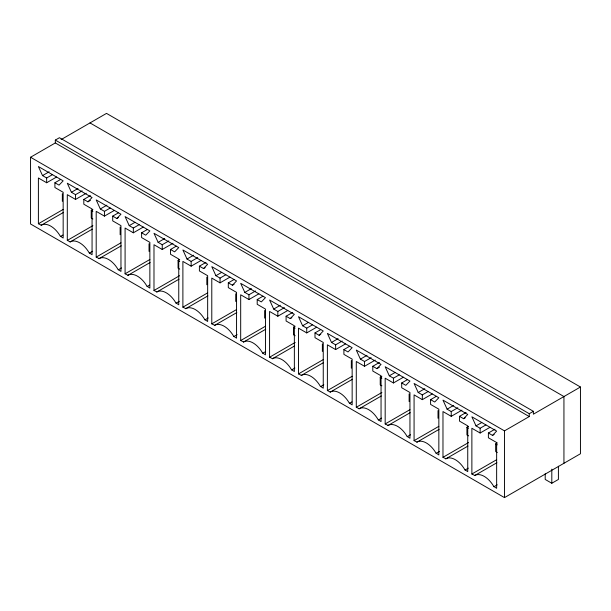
<?xml version="1.0" encoding="UTF-8"?>
<svg xmlns="http://www.w3.org/2000/svg" width="611" height="611" viewBox="0 0 611 611"><rect width="100%" height="100%" fill="white"/><g stroke="black" fill="none" stroke-linecap="round" stroke-linejoin="round"><path stroke-width="0.92" d="M86.281 193.236L75.55 199.43L67.294 194.665L67.294 240.429L70.204 241.864A18.972 10.952 60 0 1 89.153 252.809L92.062 254.734L92.062 208.97L83.806 204.204L83.806 199.43L87.938 201.821L92.062 197.529L67.294 183.224L71.418 192.282L75.55 194.665L82.157 190.853M114.356 210.398L104.45 216.118L96.194 211.353L96.194 257.116L99.104 258.552A18.972 10.952 60 0 1 118.053 269.489L120.963 271.414L120.963 225.65L112.707 220.884L112.707 216.118L116.831 218.501L120.963 214.209L96.194 199.912L100.319 208.97L104.45 211.353L110.224 208.015M201.05 260.454L191.144 266.175L182.888 261.409L182.888 307.173L185.797 308.608A18.972 10.952 60 0 1 204.746 319.545L207.656 321.47L207.656 275.706L199.4 270.94L199.4 266.175L203.532 268.557L207.656 264.265L182.888 249.968L187.012 259.018L191.144 261.409L197.75 257.59M229.95 277.134L220.044 282.855L211.788 278.089L211.788 323.853L214.698 325.289A18.972 10.952 60 0 1 233.646 336.226L236.556 338.158L236.556 292.394L228.3 287.621L228.3 282.855L232.424 285.238L236.556 280.953L211.788 266.648L215.912 275.706L220.044 278.089L225.826 274.751M287.75 310.503L277.837 316.223L269.581 311.457L269.581 357.221L272.491 358.657A18.972 10.952 60 0 1 291.439 369.602L294.357 371.526L294.357 325.762L286.093 320.989L286.093 316.223L290.225 318.606L294.357 314.321L269.581 300.016L273.713 309.074L277.837 311.457L284.443 307.646M316.643 327.19L306.737 332.911L298.481 328.145L298.481 373.909L301.391 375.345A18.972 10.952 60 0 1 320.34 386.282L323.25 388.206L323.25 342.443L314.993 337.677L314.993 332.911L319.125 335.294L323.25 331.002L298.481 316.704L302.613 325.762L306.737 328.145L312.519 324.808M375.269 360.085L364.538 366.279L356.282 361.513L356.282 407.277L359.192 408.713A18.972 10.952 60 0 1 378.14 419.65L381.05 421.575L381.05 375.811L372.794 371.045L372.794 366.279L376.918 368.662L381.05 364.37L356.282 350.072L360.406 359.131L364.538 361.513L371.144 357.695M461.962 410.134L451.231 416.335L442.975 411.562L442.975 457.326L445.885 458.762A18.972 10.952 60 0 1 464.834 469.706L467.743 471.631L467.743 425.867L459.487 421.101L459.487 416.335L463.619 418.718L467.743 414.426L442.975 400.121L447.107 409.179L451.231 411.562L457.838 407.751M490.037 427.295L480.131 433.016L471.875 428.25L471.875 474.014L474.785 475.45A18.972 10.952 60 0 1 493.734 486.387L496.644 488.311L496.644 442.547L488.388 437.782L488.388 433.016L492.512 435.399L496.644 431.106L471.875 416.809L476 425.867L480.131 428.25L485.913 424.912M56.556 177.03L46.65 182.75L38.394 177.984L38.394 223.748L41.304 225.184A18.972 10.952 60 0 1 60.252 236.121L63.162 238.046L63.162 192.282L54.906 187.516L54.906 182.75L60.688 179.413M143.257 227.086L133.343 232.806L125.087 228.033L125.087 273.797L128.005 275.233A18.972 10.952 60 0 1 146.946 286.177L149.863 288.102L149.863 242.338L141.607 237.572L141.607 232.806L147.381 229.469M172.982 243.293L162.243 249.487L153.987 244.721L153.987 290.485L156.897 291.921A18.972 10.952 60 0 1 175.846 302.857L178.756 304.782L178.756 259.018L170.5 254.252L170.5 249.487L176.281 246.149M258.85 293.822L248.944 299.543L240.688 294.777L240.688 340.541L243.598 341.977A18.972 10.952 60 0 1 262.547 352.914L265.457 354.838L265.457 309.074L257.2 304.309L257.2 299.543L262.974 296.205M345.543 343.871L335.638 349.591L327.381 344.825L327.381 390.589L330.291 392.025A18.972 10.952 60 0 1 349.24 402.97L352.15 404.894L352.15 359.131L343.894 354.365L343.894 349.591L349.675 346.254M403.344 377.247L393.438 382.967L385.174 378.194L385.174 423.958L388.092 425.393A18.972 10.952 60 0 1 407.041 436.338L409.95 438.263L409.95 392.499L401.694 387.733L401.694 382.967L407.468 379.63M432.244 393.927L422.331 399.647L414.075 394.882L414.075 440.646L416.985 442.081A18.972 10.952 60 0 1 435.933 453.018L438.843 454.943L438.843 409.179L430.587 404.413L430.587 399.647L436.369 396.31M55.318 140.087L59.45 137.704L533.388 411.325L533.388 414.189L580.45 387.015L580.45 453.752L504.487 497.614L30.55 223.985L30.55 157.248L55.318 142.943L529.256 416.572L529.256 413.708L55.318 140.087L55.318 142.943M61.1 139.606L106.513 113.386L580.45 387.015M54.906 182.75L59.038 185.133L63.162 180.841L38.394 166.543L42.526 175.601L49.124 171.783M42.526 175.601L46.65 177.984L52.431 174.647M71.418 192.282L78.025 188.471M38.394 223.748L63.162 209.443M83.806 199.43L90.413 195.619M41.128 225.329L63.422 212.452M87.938 201.821L90.413 200.385M92.887 218.982L91.238 218.028L91.238 210.398L92.887 209.443M100.319 208.97L106.925 205.151M60.428 236.465L62.902 235.036M67.294 240.429L92.887 225.65M112.707 216.118L118.488 212.781M70.028 242.009L92.322 229.14M116.831 218.501L118.488 217.547M141.607 232.806L145.731 235.189L149.863 230.897L125.087 216.592L129.219 225.65L135 222.312M89.328 253.153L92.628 251.243M129.219 225.65L133.343 228.033L139.125 224.703M96.194 257.116L120.963 242.811M98.929 258.697L121.222 245.828M170.5 249.487L174.631 251.869L178.756 247.577L153.987 233.28L158.119 242.338L164.726 238.527M118.229 269.833L121.528 267.931M158.119 242.338L162.243 244.721L168.85 240.91M125.087 273.797L149.863 259.499M127.829 275.378L150.123 262.509M179.71 269.107L178.061 268.153L178.061 260.523L179.71 259.568M187.012 259.018L193.618 255.207M147.121 286.521L149.603 285.093M153.987 290.485L179.588 275.706M199.4 266.175L206.006 262.356M156.721 292.066L179.015 279.196M203.532 268.557L205.181 267.603M215.912 275.706L221.694 272.369M176.021 303.209L179.329 301.299M182.888 307.173L207.656 292.868M228.3 282.855L234.082 279.517M185.622 308.746L207.916 295.877M232.424 285.238L234.082 284.283M257.2 299.543L261.325 301.926L265.457 297.633L240.688 283.336L244.812 292.394L251.419 288.575M204.922 319.889L208.221 317.98M244.812 292.394L248.944 294.777L255.543 290.958M211.788 323.853L236.556 309.556M214.522 325.434L236.816 312.565M273.713 309.074L280.319 305.263M233.822 336.577L237.121 334.668M240.688 340.541L265.457 326.236M286.093 316.223L292.7 312.412M243.422 342.114L265.716 329.245M290.225 318.606L291.875 317.659M295.182 335.767L293.524 334.82L293.524 327.19L295.182 326.236M302.613 325.762L308.387 322.425M262.715 353.257L265.197 351.829M269.581 357.221L295.182 342.443M314.993 332.911L320.775 329.573M272.323 358.802L294.617 345.933M319.125 335.294L320.775 334.339M343.894 349.591L348.026 351.974L352.15 347.69L327.381 333.385L331.506 342.443L338.112 338.631M291.615 369.945L294.922 368.036M331.506 342.443L335.638 344.825L342.244 341.014M298.481 373.909L323.25 359.604M301.215 375.49L323.509 362.613M360.406 359.131L367.012 355.312M320.515 386.626L323.815 384.724M327.381 390.589L352.15 376.292M372.794 366.279L379.4 362.468M330.116 392.17L352.41 379.301M376.918 368.662L379.4 367.234M381.875 385.824L380.225 384.869L380.225 377.247L381.875 376.292M401.694 382.967L405.819 385.35L409.95 381.058L385.174 366.753L389.306 375.811L395.088 372.473M349.416 403.313L351.89 401.885M389.306 375.811L393.438 378.194L399.212 374.856M356.282 407.277L381.875 392.499M359.016 408.858L381.31 395.981M430.587 399.647L434.719 402.03L438.843 397.738L414.075 383.441L418.207 392.499L424.813 388.68M378.316 419.994L381.615 418.092M418.207 392.499L422.331 394.882L428.112 391.544M385.174 423.958L409.95 409.66M387.916 425.539L410.21 412.669M447.107 409.179L453.706 405.368M407.209 436.682L410.516 434.772M414.075 440.646L438.843 426.341M459.487 416.335L466.094 412.517M416.817 442.227L439.103 429.357M463.619 418.718L465.269 417.764M468.568 435.88L466.919 434.925L466.919 427.295L468.568 426.341M476 425.867L481.781 422.529M436.109 453.362L439.416 451.46M442.975 457.326L468.568 442.555M488.388 433.016L494.994 429.205M445.709 458.907L468.003 446.038M529.256 413.708L533.388 411.325M492.512 435.399L494.169 434.444M30.55 157.248L504.487 430.87L529.256 416.572M497.308 452.468L495.658 451.514L495.658 443.892L497.308 442.937M465.009 470.05L468.309 468.141M471.875 474.014L496.644 459.716M474.61 475.595L496.903 462.726M493.909 486.738L497.209 484.828M545.203 473.792L545.203 479.444L551.809 483.255L558.408 479.444L558.408 466.231M90 122.926L563.938 396.547L563.938 463.291M91.238 210.398L92.887 211.353M178.061 260.523L179.71 261.477M293.524 327.19L295.182 328.145M380.225 377.247L381.875 378.194M466.919 427.295L468.568 428.25M495.658 443.892L497.308 444.846M551.809 469.126L551.809 483.255M504.487 430.87L504.487 497.614M480.131 428.25L480.131 433.016M451.231 411.562L451.231 416.335M438.018 410.615L438.018 418.237M422.331 394.882L422.331 399.647M409.126 393.927L409.126 401.557M393.438 378.194L393.438 382.967M364.538 361.513L364.538 366.279M351.325 360.559L351.325 368.189M335.638 344.825L335.638 349.591M322.364 343.84L322.364 351.462M306.737 328.145L306.737 332.911M277.837 311.457L277.837 316.223M264.632 310.503L264.632 318.132M248.944 294.777L248.944 299.543M235.731 293.822L235.731 301.444M220.044 278.089L220.044 282.855M206.831 277.134L206.831 284.764M191.144 261.409L191.144 266.175M162.243 244.721L162.243 249.487M149.038 243.766L149.038 251.396M133.343 228.033L133.343 232.806M120.138 227.086L120.138 234.708M104.45 211.353L104.45 216.118M75.55 194.665L75.55 199.43M62.337 193.718L62.337 201.34M46.65 177.984L46.65 182.75"/></g></svg>
